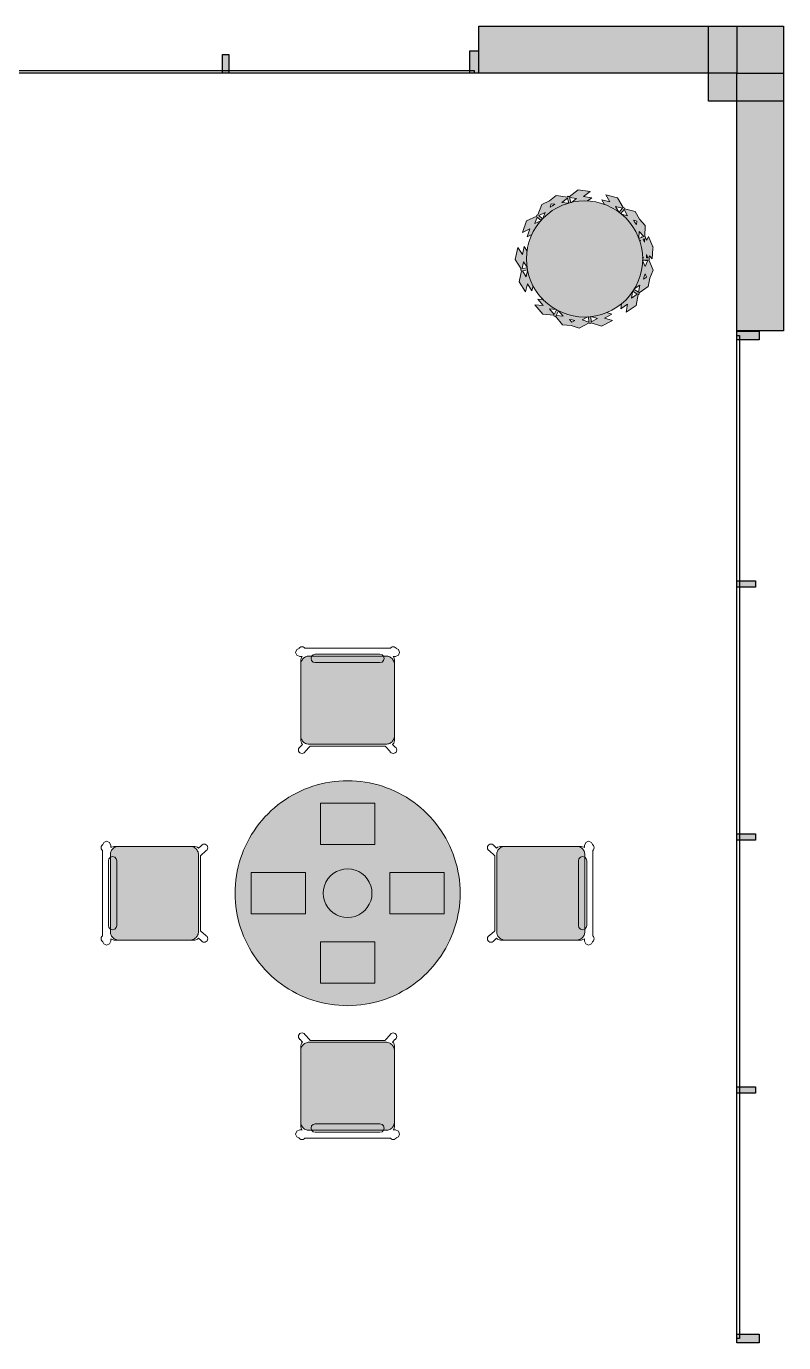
# Model space of a CAD drawing. Extents: x 2172.2 to 2210.6, y 415.3 to 458.1.
# Drawn here: x 2189.72 to 2193.76, y 446.82 to 453.84 of the extents above; entities that cross this region are included whole.
import ezdxf

# ---------------------------------------------------------------- set-up
doc = ezdxf.new("R2010")
doc.units = 0
for name, color, linetype, lineweight in [('AYAA_BR_CHAIRS', 7, 'CONTINUOUS', 18), ('AYAA_BR_COLUMNS', 8, 'CONTINUOUS', 30), ('AYAA_BR_FINE_DETAIL', 8, 'CONTINUOUS', 9), ('AYAA_BR_GLAZING', 4, 'CONTINUOUS', 13), ('AYAA_BR_PLANTS', 94, 'CONTINUOUS', 18), ('AYAA_BR_TABLES', 7, 'CONTINUOUS', 18), ('AYAA_BR_WALLS', 7, 'CONTINUOUS', 30)]:
    doc.layers.add(name, color=color, linetype=linetype, lineweight=lineweight)

# ---------------------------------------------------------------- blocks, each defined once
blk = doc.blocks.new('AYAA_BR_ARCHITECTURE')
at = {"layer": 'AYAA_BR_COLUMNS', "true_color": 0xc2b092}
blk.add_hatch(color=256, dxfattribs=at).paths.add_polyline_path([(3.361422, 19.841093), (3.761418, 19.841093), (3.761418, 19.441099), (3.36142, 19.441145)])
at = {"layer": 'AYAA_BR_WALLS', "true_color": 0xe4e1d8}
for points in [[(2.13642, 19.841097), (3.51142, 19.841097), (3.51142, 19.591097), (2.13642, 19.591097)], [(0.76942, 19.691095), (0.80342, 19.691095), (0.80342, 19.591097), (0.76942, 19.591097)], [(2.08842, 19.711096), (2.13442, 19.711096), (2.13442, 19.591097), (2.08842, 19.591097)], [(3.51142, 19.591097), (3.76142, 19.591097), (3.76142, 18.216097), (3.51142, 18.216097)], [(3.63142, 18.214096), (3.63142, 18.168097), (3.51142, 18.168097), (3.51142, 18.214096)], [(3.61142, 16.883097), (3.61142, 16.849096), (3.51142, 16.849096), (3.51142, 16.883097)], [(3.61142, 15.533096), (3.61142, 15.499096), (3.51142, 15.499096), (3.51142, 15.533096)], [(3.61142, 14.183096), (3.61142, 14.149096), (3.51142, 14.149096), (3.51142, 14.183096)], [(3.63142, 12.864096), (3.63142, 12.818096), (3.51142, 12.818096), (3.51142, 12.864096)]]:
    blk.add_hatch(color=256, dxfattribs=at).paths.add_polyline_path(points)
at = {"layer": 'AYAA_BR_COLUMNS', "linetype": 'CONTINUOUS', "lineweight": -2}
blk.add_lwpolyline([(3.361422, 19.841093), (3.761418, 19.841093), (3.761418, 19.441099), (3.36142, 19.441145)], close=True, dxfattribs=at)
at = {"layer": 'AYAA_BR_GLAZING', "linetype": 'CONTINUOUS', "lineweight": -2}
for points in [[(2.11142, 19.591097), (-3.23858, 19.591097), (-3.23858, 19.606096), (2.11142, 19.606096)], [(3.52642, 12.841096), (3.51142, 12.841096), (3.51142, 18.191095), (3.52642, 18.191095)]]:
    blk.add_lwpolyline(points, close=True, dxfattribs=at)
at = {"layer": 'AYAA_BR_WALLS', "linetype": 'CONTINUOUS', "lineweight": -2}
for points in [[(2.13642, 19.841097), (3.51142, 19.841097), (3.51142, 19.591097), (2.13642, 19.591097)], [(0.76942, 19.691095), (0.80342, 19.691095), (0.80342, 19.591097), (0.76942, 19.591097)], [(2.08842, 19.711096), (2.13442, 19.711096), (2.13442, 19.591097), (2.08842, 19.591097)], [(3.51142, 19.591097), (3.76142, 19.591097), (3.76142, 18.216097), (3.51142, 18.216097)], [(3.63142, 18.214096), (3.63142, 18.168097), (3.51142, 18.168097), (3.51142, 18.214096)], [(3.61142, 16.883097), (3.61142, 16.849096), (3.51142, 16.849096), (3.51142, 16.883097)], [(3.61142, 15.533096), (3.61142, 15.499096), (3.51142, 15.499096), (3.51142, 15.533096)], [(3.61142, 14.183096), (3.61142, 14.149096), (3.51142, 14.149096), (3.51142, 14.183096)], [(3.63142, 12.864096), (3.63142, 12.818096), (3.51142, 12.818096), (3.51142, 12.864096)]]:
    blk.add_lwpolyline(points, close=True, dxfattribs=at)
blk = doc.blocks.new('AYAA_BR_TABLE_ROUND')
at = {"true_color": 0xefe8d6}
blk.add_hatch(color=256, dxfattribs=at).paths.add_polyline_path([(-0.523498, -0.293173), (-0.534604, -0.272394), (-0.544886, -0.251196), (-0.554328, -0.22961), (-0.562915, -0.20767), (-0.570634, -0.18541), (-0.577473, -0.162864), (-0.583422, -0.140067), (-0.588471, -0.117054), (-0.592613, -0.093861), (-0.595841, -0.070522), (-0.59815, -0.047075), (-0.599537, -0.023556), (-0.6, 0), (-0.599537, 0.023556), (-0.59815, 0.047075), (-0.595841, 0.070522), (-0.592613, 0.093861), (-0.588471, 0.117054), (-0.583422, 0.140067), (-0.577473, 0.162864), (-0.570634, 0.18541), (-0.562915, 0.20767), (-0.554328, 0.22961), (-0.544886, 0.251196), (-0.534604, 0.272394), (-0.523498, 0.293173), (-0.511584, 0.313499), (-0.498882, 0.333342), (-0.48541, 0.352671), (-0.47119, 0.371456), (-0.456244, 0.389669), (-0.440594, 0.40728), (-0.424264, 0.424264), (-0.40728, 0.440594), (-0.389669, 0.456244), (-0.371456, 0.47119), (-0.352671, 0.48541), (-0.333342, 0.498882), (-0.313499, 0.511584), (-0.293173, 0.523498), (-0.272394, 0.534604), (-0.251196, 0.544886), (-0.22961, 0.554328), (-0.20767, 0.562915), (-0.18541, 0.570634), (-0.162864, 0.577473), (-0.140067, 0.583422), (-0.117054, 0.588471), (-0.093861, 0.592613), (-0.070522, 0.595841), (-0.047075, 0.59815), (-0.023556, 0.599537), (0, 0.6), (0.023556, 0.599537), (0.047075, 0.59815), (0.070522, 0.595841), (0.093861, 0.592613), (0.117054, 0.588471), (0.140067, 0.583422), (0.162864, 0.577473), (0.18541, 0.570634), (0.20767, 0.562915), (0.22961, 0.554328), (0.251196, 0.544886), (0.272394, 0.534604), (0.293173, 0.523498), (0.313499, 0.511584), (0.333342, 0.498882), (0.352671, 0.48541), (0.371456, 0.47119), (0.389669, 0.456244), (0.40728, 0.440594), (0.424264, 0.424264), (0.440594, 0.40728), (0.456244, 0.389669), (0.47119, 0.371456), (0.48541, 0.352671), (0.498882, 0.333342), (0.511584, 0.313499), (0.523498, 0.293173), (0.534604, 0.272394), (0.544886, 0.251196), (0.554328, 0.22961), (0.562915, 0.20767), (0.570634, 0.18541), (0.577473, 0.162864), (0.583422, 0.140067), (0.588471, 0.117054), (0.592613, 0.093861), (0.595841, 0.070522), (0.59815, 0.047075), (0.599537, 0.023556), (0.6, 0), (0.599537, -0.023556), (0.59815, -0.047075), (0.595841, -0.070522), (0.592613, -0.093861), (0.588471, -0.117054), (0.583422, -0.140067), (0.577473, -0.162864), (0.570634, -0.18541), (0.562915, -0.20767), (0.554328, -0.22961), (0.544886, -0.251196), (0.534604, -0.272394), (0.523498, -0.293173), (0.511584, -0.313499), (0.498882, -0.333342), (0.48541, -0.352671), (0.47119, -0.371456), (0.456244, -0.389669), (0.440594, -0.40728), (0.424264, -0.424264), (0.40728, -0.440594), (0.389669, -0.456244), (0.371456, -0.47119), (0.352671, -0.48541), (0.333342, -0.498882), (0.313499, -0.511584), (0.293173, -0.523498), (0.272394, -0.534604), (0.251196, -0.544886), (0.22961, -0.554328), (0.20767, -0.562915), (0.18541, -0.570634), (0.162864, -0.577473), (0.140067, -0.583422), (0.117054, -0.588471), (0.093861, -0.592613), (0.070522, -0.595841), (0.047075, -0.59815), (0.023556, -0.599537), (0, -0.6), (-0.023556, -0.599537), (-0.047075, -0.59815), (-0.070522, -0.595841), (-0.093861, -0.592613), (-0.117054, -0.588471), (-0.140067, -0.583422), (-0.162864, -0.577473), (-0.18541, -0.570634), (-0.20767, -0.562915), (-0.22961, -0.554328), (-0.251196, -0.544886), (-0.272394, -0.534604), (-0.293173, -0.523498), (-0.313499, -0.511584), (-0.333342, -0.498882), (-0.352671, -0.48541), (-0.371456, -0.47119), (-0.389669, -0.456244), (-0.40728, -0.440594), (-0.424264, -0.424264), (-0.440594, -0.40728), (-0.456244, -0.389669), (-0.47119, -0.371456), (-0.48541, -0.352671), (-0.498882, -0.333342), (-0.511584, -0.313499)])
at = {"color": 0, "linetype": 'CONTINUOUS', "lineweight": -2}
blk.add_lwpolyline([(-0.498882, -0.333342), (-0.511584, -0.313499), (-0.523498, -0.293173), (-0.534604, -0.272394), (-0.544886, -0.251196), (-0.554328, -0.22961), (-0.562915, -0.20767), (-0.570634, -0.18541), (-0.577473, -0.162864), (-0.583422, -0.140067), (-0.588471, -0.117054), (-0.592613, -0.093861), (-0.595841, -0.070522), (-0.59815, -0.047075), (-0.599537, -0.023556), (-0.6, 0), (-0.599537, 0.023556), (-0.59815, 0.047075), (-0.595841, 0.070522), (-0.592613, 0.093861), (-0.588471, 0.117054), (-0.583422, 0.140067), (-0.577473, 0.162864), (-0.570634, 0.18541), (-0.562915, 0.20767), (-0.554328, 0.22961), (-0.544886, 0.251196), (-0.534604, 0.272394), (-0.523498, 0.293173), (-0.511584, 0.313499), (-0.498882, 0.333342), (-0.48541, 0.352671), (-0.47119, 0.371456), (-0.456244, 0.389669), (-0.440594, 0.40728), (-0.424264, 0.424264), (-0.40728, 0.440594), (-0.389669, 0.456244), (-0.371456, 0.47119), (-0.352671, 0.48541), (-0.333342, 0.498882), (-0.313499, 0.511584), (-0.293173, 0.523498), (-0.272394, 0.534604), (-0.251196, 0.544886), (-0.22961, 0.554328), (-0.20767, 0.562915), (-0.18541, 0.570634), (-0.162864, 0.577473), (-0.140067, 0.583422), (-0.117054, 0.588471), (-0.093861, 0.592613), (-0.070522, 0.595841), (-0.047075, 0.59815), (-0.023556, 0.599537), (0, 0.6), (0.023556, 0.599537), (0.047075, 0.59815), (0.070522, 0.595841), (0.093861, 0.592613), (0.117054, 0.588471), (0.140067, 0.583422), (0.162864, 0.577473), (0.18541, 0.570634), (0.20767, 0.562915), (0.22961, 0.554328), (0.251196, 0.544886), (0.272394, 0.534604), (0.293173, 0.523498), (0.313499, 0.511584), (0.333342, 0.498882), (0.352671, 0.48541), (0.371456, 0.47119), (0.389669, 0.456244), (0.40728, 0.440594), (0.424264, 0.424264), (0.440594, 0.40728), (0.456244, 0.389669), (0.47119, 0.371456), (0.48541, 0.352671), (0.498882, 0.333342), (0.511584, 0.313499), (0.523498, 0.293173), (0.534604, 0.272394), (0.544886, 0.251196), (0.554328, 0.22961), (0.562915, 0.20767), (0.570634, 0.18541), (0.577473, 0.162864), (0.583422, 0.140067), (0.588471, 0.117054), (0.592613, 0.093861), (0.595841, 0.070522), (0.59815, 0.047075), (0.599537, 0.023556), (0.6, 0), (0.599537, -0.023556), (0.59815, -0.047075), (0.595841, -0.070522), (0.592613, -0.093861), (0.588471, -0.117054), (0.583422, -0.140067), (0.577473, -0.162864), (0.570634, -0.18541), (0.562915, -0.20767), (0.554328, -0.22961), (0.544886, -0.251196), (0.534604, -0.272394), (0.523498, -0.293173), (0.511584, -0.313499), (0.498882, -0.333342), (0.48541, -0.352671), (0.47119, -0.371456), (0.456244, -0.389669), (0.440594, -0.40728), (0.424264, -0.424264), (0.40728, -0.440594), (0.389669, -0.456244), (0.371456, -0.47119), (0.352671, -0.48541), (0.333342, -0.498882), (0.313499, -0.511584), (0.293173, -0.523498), (0.272394, -0.534604), (0.251196, -0.544886), (0.22961, -0.554328), (0.20767, -0.562915), (0.18541, -0.570634), (0.162864, -0.577473), (0.140067, -0.583422), (0.117054, -0.588471), (0.093861, -0.592613), (0.070522, -0.595841), (0.047075, -0.59815), (0.023556, -0.599537), (0, -0.6), (-0.023556, -0.599537), (-0.047075, -0.59815), (-0.070522, -0.595841), (-0.093861, -0.592613), (-0.117054, -0.588471), (-0.140067, -0.583422), (-0.162864, -0.577473), (-0.18541, -0.570634), (-0.20767, -0.562915), (-0.22961, -0.554328), (-0.251196, -0.544886), (-0.272394, -0.534604), (-0.293173, -0.523498), (-0.313499, -0.511584), (-0.333342, -0.498882), (-0.352671, -0.48541), (-0.371456, -0.47119), (-0.389669, -0.456244), (-0.40728, -0.440594), (-0.424264, -0.424264), (-0.440594, -0.40728), (-0.456244, -0.389669), (-0.47119, -0.371456), (-0.48541, -0.352671)], close=True, dxfattribs=at)
at = {"layer": 'AYAA_BR_FINE_DETAIL', "linetype": 'CONTINUOUS', "lineweight": -2}
for points in [[(-0.143999, 0.479733), (-0.143, 0.48), (0.143, 0.48), (0.143999, 0.479733), (0.144733, 0.478999), (0.145, 0.478), (0.145, 0.262), (0.144733, 0.261001), (0.143999, 0.260267), (0.143, 0.26), (-0.143, 0.26), (-0.143999, 0.260267), (-0.144733, 0.261001), (-0.145, 0.262), (-0.145, 0.478), (-0.144733, 0.478999)], [(-0.227, 0.11), (-0.226001, 0.109733), (-0.225267, 0.108999), (-0.225, 0.108), (-0.225, -0.108), (-0.225267, -0.108999), (-0.226001, -0.109733), (-0.227, -0.11), (-0.513, -0.11), (-0.513999, -0.109733), (-0.514733, -0.108999), (-0.515, -0.108), (-0.515, 0.108), (-0.514733, 0.108999), (-0.513999, 0.109733), (-0.513, 0.11)], [(-0.123637, 0.040172), (-0.115831, 0.059019), (-0.105172, 0.076412), (-0.091924, 0.091924), (-0.076412, 0.105172), (-0.059019, 0.115831), (-0.040172, 0.123637), (-0.020336, 0.128399), (0, 0.13), (0.020336, 0.128399), (0.040172, 0.123637), (0.059019, 0.115831), (0.076412, 0.105172), (0.091924, 0.091924), (0.105172, 0.076412), (0.115831, 0.059019), (0.123637, 0.040172), (0.128399, 0.020336), (0.13, 0), (0.128399, -0.020336), (0.123637, -0.040172), (0.115831, -0.059019), (0.105172, -0.076412), (0.091924, -0.091924), (0.076412, -0.105172), (0.059019, -0.115831), (0.040172, -0.123637), (0.020336, -0.128399), (0, -0.13), (-0.020336, -0.128399), (-0.040172, -0.123637), (-0.059019, -0.115831), (-0.076412, -0.105172), (-0.091924, -0.091924), (-0.105172, -0.076412), (-0.115831, -0.059019), (-0.123637, -0.040172), (-0.128399, -0.020336), (-0.13, 0), (-0.128399, 0.020336)], [(0.225, -0.108), (0.225, 0.108), (0.225267, 0.108999), (0.226001, 0.109733), (0.227, 0.11), (0.513, 0.11), (0.513999, 0.109733), (0.514733, 0.108999), (0.515, 0.108), (0.515, -0.108), (0.514733, -0.108999), (0.513999, -0.109733), (0.513, -0.11), (0.227, -0.11), (0.226001, -0.109733), (0.225267, -0.108999)], [(-0.143, -0.26), (0.143, -0.26), (0.143999, -0.260267), (0.144733, -0.261001), (0.145, -0.262), (0.145, -0.478), (0.144733, -0.478999), (0.143999, -0.479733), (0.143, -0.48), (-0.143, -0.48), (-0.143999, -0.479733), (-0.144733, -0.478999), (-0.145, -0.478), (-0.145, -0.262), (-0.144733, -0.261001), (-0.143999, -0.260267)]]:
    blk.add_lwpolyline(points, close=True, dxfattribs=at)
blk = doc.blocks.new('AYAA_BR_CHAIR_IVORY')
at = {"true_color": 0xeee6d3}
blk.add_hatch(color=256, dxfattribs=at).paths.add_polyline_path([(-0.247475, -0.204863), (-0.248872, -0.200013), (-0.249717, -0.195038), (-0.25, -0.19), (-0.25, 0.19), (-0.249717, 0.195038), (-0.248872, 0.200013), (-0.247475, 0.204863), (-0.245544, 0.209525), (-0.243103, 0.213941), (-0.240182, 0.218057), (-0.23682, 0.22182), (-0.233057, 0.225182), (-0.228941, 0.228103), (-0.224525, 0.230544), (-0.219863, 0.232475), (-0.215013, 0.233872), (-0.210038, 0.234717), (-0.205, 0.235), (0.205, 0.235), (0.210038, 0.234717), (0.215013, 0.233872), (0.219863, 0.232475), (0.224525, 0.230544), (0.228941, 0.228103), (0.233057, 0.225182), (0.23682, 0.22182), (0.240182, 0.218057), (0.243103, 0.213941), (0.245544, 0.209525), (0.247475, 0.204863), (0.248872, 0.200013), (0.249717, 0.195038), (0.25, 0.19), (0.25, -0.19), (0.249717, -0.195038), (0.248872, -0.200013), (0.247475, -0.204863), (0.245544, -0.209525), (0.243103, -0.213941), (0.240182, -0.218057), (0.23682, -0.22182), (0.233057, -0.225182), (0.228941, -0.228103), (0.224525, -0.230544), (0.219863, -0.232475), (0.215013, -0.233872), (0.210038, -0.234717), (0.205, -0.235), (-0.205, -0.235), (-0.210038, -0.234717), (-0.215013, -0.233872), (-0.219863, -0.232475), (-0.224525, -0.230544), (-0.228941, -0.228103), (-0.233057, -0.225182), (-0.23682, -0.22182), (-0.240182, -0.218057), (-0.243103, -0.213941), (-0.245544, -0.209525)])
at = {"color": 0, "linetype": 'CONTINUOUS', "lineweight": -2}
for points in [[(-0.255, -0.233), (-0.242972, -0.233), (-0.245992, -0.22998), (-0.25, -0.215), (-0.25, 0.215), (-0.245992, 0.22998), (-0.240149, 0.235823), (-0.252556, 0.249383), (-0.254118, 0.250179), (-0.258321, 0.254382), (-0.26102, 0.259679), (-0.26195, 0.26555), (-0.26102, 0.271421), (-0.258321, 0.276718), (-0.254118, 0.280921), (-0.248821, 0.28362), (-0.24295, 0.28455), (-0.237079, 0.28362), (-0.231782, 0.280921), (-0.227579, 0.276718), (-0.22608, 0.273776), (-0.20172, 0.24715), (-0.200943, 0.245), (0.200943, 0.245), (0.20172, 0.24715), (0.22608, 0.273776), (0.227579, 0.276718), (0.231782, 0.280921), (0.237079, 0.28362), (0.24295, 0.28455), (0.248821, 0.28362), (0.254118, 0.280921), (0.258321, 0.276718), (0.26102, 0.271421), (0.26195, 0.26555), (0.26102, 0.259679), (0.258321, 0.254382), (0.254118, 0.250179), (0.252556, 0.249383), (0.240149, 0.235823), (0.245992, 0.22998), (0.25, 0.215), (0.25, -0.215), (0.245992, -0.22998), (0.242972, -0.233), (0.255, -0.233), (0.270556, -0.239444), (0.277, -0.255), (0.270556, -0.270556), (0.259027, -0.275332), (0.258321, -0.276718), (0.254118, -0.280921), (0.248821, -0.28362), (0.24295, -0.28455), (0.237079, -0.28362), (0.231782, -0.280921), (0.227861, -0.277), (-0.227861, -0.277), (-0.231782, -0.280921), (-0.237079, -0.28362), (-0.24295, -0.28455), (-0.248821, -0.28362), (-0.254118, -0.280921), (-0.258321, -0.276718), (-0.259027, -0.275332), (-0.270556, -0.270556), (-0.277, -0.255), (-0.270556, -0.239444)], [(-0.247475, -0.204863), (-0.248872, -0.200013), (-0.249717, -0.195038), (-0.25, -0.19), (-0.25, 0.19), (-0.249717, 0.195038), (-0.248872, 0.200013), (-0.247475, 0.204863), (-0.245544, 0.209525), (-0.243103, 0.213941), (-0.240182, 0.218057), (-0.23682, 0.22182), (-0.233057, 0.225182), (-0.228941, 0.228103), (-0.224525, 0.230544), (-0.219863, 0.232475), (-0.215013, 0.233872), (-0.210038, 0.234717), (-0.205, 0.235), (0.205, 0.235), (0.210038, 0.234717), (0.215013, 0.233872), (0.219863, 0.232475), (0.224525, 0.230544), (0.228941, 0.228103), (0.233057, 0.225182), (0.23682, 0.22182), (0.240182, 0.218057), (0.243103, 0.213941), (0.245544, 0.209525), (0.247475, 0.204863), (0.248872, 0.200013), (0.249717, 0.195038), (0.25, 0.19), (0.25, -0.19), (0.249717, -0.195038), (0.248872, -0.200013), (0.247475, -0.204863), (0.245544, -0.209525), (0.243103, -0.213941), (0.240182, -0.218057), (0.23682, -0.22182), (0.233057, -0.225182), (0.228941, -0.228103), (0.224525, -0.230544), (0.219863, -0.232475), (0.215013, -0.233872), (0.210038, -0.234717), (0.205, -0.235), (-0.205, -0.235), (-0.210038, -0.234717), (-0.215013, -0.233872), (-0.219863, -0.232475), (-0.224525, -0.230544), (-0.228941, -0.228103), (-0.233057, -0.225182), (-0.23682, -0.22182), (-0.240182, -0.218057), (-0.243103, -0.213941), (-0.245544, -0.209525)], [(-0.183735, -0.203506), (-0.1725, -0.2005), (0.1725, -0.2005), (0.183735, -0.203506), (0.191994, -0.211765), (0.195, -0.223), (0.191994, -0.234235), (0.183735, -0.242494), (0.1725, -0.2455), (-0.1725, -0.2455), (-0.183735, -0.242494), (-0.191994, -0.234235), (-0.195, -0.223), (-0.191994, -0.211765)]]:
    blk.add_lwpolyline(points, close=True, dxfattribs=at)
blk = doc.blocks.new('AYAA_BR_CHAIR_OLIVE')
at = {"true_color": 0xd7dec3}
blk.add_hatch(color=256, dxfattribs=at).paths.add_polyline_path([(-0.247475, -0.204863), (-0.248872, -0.200013), (-0.249717, -0.195038), (-0.25, -0.19), (-0.25, 0.19), (-0.249717, 0.195038), (-0.248872, 0.200013), (-0.247475, 0.204863), (-0.245544, 0.209525), (-0.243103, 0.213941), (-0.240182, 0.218057), (-0.23682, 0.22182), (-0.233057, 0.225182), (-0.228941, 0.228103), (-0.224525, 0.230544), (-0.219863, 0.232475), (-0.215013, 0.233872), (-0.210038, 0.234717), (-0.205, 0.235), (0.205, 0.235), (0.210038, 0.234717), (0.215013, 0.233872), (0.219863, 0.232475), (0.224525, 0.230544), (0.228941, 0.228103), (0.233057, 0.225182), (0.23682, 0.22182), (0.240182, 0.218057), (0.243103, 0.213941), (0.245544, 0.209525), (0.247475, 0.204863), (0.248872, 0.200013), (0.249717, 0.195038), (0.25, 0.19), (0.25, -0.19), (0.249717, -0.195038), (0.248872, -0.200013), (0.247475, -0.204863), (0.245544, -0.209525), (0.243103, -0.213941), (0.240182, -0.218057), (0.23682, -0.22182), (0.233057, -0.225182), (0.228941, -0.228103), (0.224525, -0.230544), (0.219863, -0.232475), (0.215013, -0.233872), (0.210038, -0.234717), (0.205, -0.235), (-0.205, -0.235), (-0.210038, -0.234717), (-0.215013, -0.233872), (-0.219863, -0.232475), (-0.224525, -0.230544), (-0.228941, -0.228103), (-0.233057, -0.225182), (-0.23682, -0.22182), (-0.240182, -0.218057), (-0.243103, -0.213941), (-0.245544, -0.209525)])
at = {"color": 0, "linetype": 'CONTINUOUS', "lineweight": -2}
for points in [[(-0.255, -0.233), (-0.242972, -0.233), (-0.245992, -0.22998), (-0.25, -0.215), (-0.25, 0.215), (-0.245992, 0.22998), (-0.240149, 0.235823), (-0.252556, 0.249383), (-0.254118, 0.250179), (-0.258321, 0.254382), (-0.26102, 0.259679), (-0.26195, 0.26555), (-0.26102, 0.271421), (-0.258321, 0.276718), (-0.254118, 0.280921), (-0.248821, 0.28362), (-0.24295, 0.28455), (-0.237079, 0.28362), (-0.231782, 0.280921), (-0.227579, 0.276718), (-0.22608, 0.273776), (-0.20172, 0.24715), (-0.200943, 0.245), (0.200943, 0.245), (0.20172, 0.24715), (0.22608, 0.273776), (0.227579, 0.276718), (0.231782, 0.280921), (0.237079, 0.28362), (0.24295, 0.28455), (0.248821, 0.28362), (0.254118, 0.280921), (0.258321, 0.276718), (0.26102, 0.271421), (0.26195, 0.26555), (0.26102, 0.259679), (0.258321, 0.254382), (0.254118, 0.250179), (0.252556, 0.249383), (0.240149, 0.235823), (0.245992, 0.22998), (0.25, 0.215), (0.25, -0.215), (0.245992, -0.22998), (0.242972, -0.233), (0.255, -0.233), (0.270556, -0.239444), (0.277, -0.255), (0.270556, -0.270556), (0.259027, -0.275332), (0.258321, -0.276718), (0.254118, -0.280921), (0.248821, -0.28362), (0.24295, -0.28455), (0.237079, -0.28362), (0.231782, -0.280921), (0.227861, -0.277), (-0.227861, -0.277), (-0.231782, -0.280921), (-0.237079, -0.28362), (-0.24295, -0.28455), (-0.248821, -0.28362), (-0.254118, -0.280921), (-0.258321, -0.276718), (-0.259027, -0.275332), (-0.270556, -0.270556), (-0.277, -0.255), (-0.270556, -0.239444)], [(-0.247475, -0.204863), (-0.248872, -0.200013), (-0.249717, -0.195038), (-0.25, -0.19), (-0.25, 0.19), (-0.249717, 0.195038), (-0.248872, 0.200013), (-0.247475, 0.204863), (-0.245544, 0.209525), (-0.243103, 0.213941), (-0.240182, 0.218057), (-0.23682, 0.22182), (-0.233057, 0.225182), (-0.228941, 0.228103), (-0.224525, 0.230544), (-0.219863, 0.232475), (-0.215013, 0.233872), (-0.210038, 0.234717), (-0.205, 0.235), (0.205, 0.235), (0.210038, 0.234717), (0.215013, 0.233872), (0.219863, 0.232475), (0.224525, 0.230544), (0.228941, 0.228103), (0.233057, 0.225182), (0.23682, 0.22182), (0.240182, 0.218057), (0.243103, 0.213941), (0.245544, 0.209525), (0.247475, 0.204863), (0.248872, 0.200013), (0.249717, 0.195038), (0.25, 0.19), (0.25, -0.19), (0.249717, -0.195038), (0.248872, -0.200013), (0.247475, -0.204863), (0.245544, -0.209525), (0.243103, -0.213941), (0.240182, -0.218057), (0.23682, -0.22182), (0.233057, -0.225182), (0.228941, -0.228103), (0.224525, -0.230544), (0.219863, -0.232475), (0.215013, -0.233872), (0.210038, -0.234717), (0.205, -0.235), (-0.205, -0.235), (-0.210038, -0.234717), (-0.215013, -0.233872), (-0.219863, -0.232475), (-0.224525, -0.230544), (-0.228941, -0.228103), (-0.233057, -0.225182), (-0.23682, -0.22182), (-0.240182, -0.218057), (-0.243103, -0.213941), (-0.245544, -0.209525)], [(-0.183735, -0.203506), (-0.1725, -0.2005), (0.1725, -0.2005), (0.183735, -0.203506), (0.191994, -0.211765), (0.195, -0.223), (0.191994, -0.234235), (0.183735, -0.242494), (0.1725, -0.2455), (-0.1725, -0.2455), (-0.183735, -0.242494), (-0.191994, -0.234235), (-0.195, -0.223), (-0.191994, -0.211765)]]:
    blk.add_lwpolyline(points, close=True, dxfattribs=at)
blk = doc.blocks.new('AYAA_BR_PLANTER')
at = {"true_color": 0xccdab5}
h = blk.add_hatch(color=256, dxfattribs=at)
h.paths.add_polyline_path([(-0.314582, -0.176177), (-0.34944, -0.121314), (-0.336246, -0.063287), (-0.338237, -0.062792), (-0.340588, -0.058893), (-0.339683, -0.054431), (-0.337973, -0.053296), (-0.369886, -0.003068), (-0.355475, 0.060314), (-0.331772, 0.023007), (-0.321972, 0.066107), (-0.30676, 0.042164), (-0.304043, 0.060478), (-0.296652, 0.089988), (-0.286403, 0.118632), (-0.280823, 0.13043), (-0.30658, 0.118511), (-0.291515, 0.160064), (-0.331628, 0.141502), (-0.309474, 0.20261), (-0.255468, 0.227602), (-0.256292, 0.22948), (-0.254641, 0.233723), (-0.250554, 0.235732), (-0.248612, 0.235071), (-0.22833, 0.291016), (-0.18698, 0.310151), (-0.150749, 0.337787), (-0.091788, 0.329601), (-0.091462, 0.331547), (-0.087769, 0.334189), (-0.083255, 0.333702), (-0.082014, 0.332167), (-0.034685, 0.368269), (0.029698, 0.35933), (-0.005446, 0.332524), (0.038334, 0.326445), (0.015759, 0.309226), (0.030385, 0.308507), (0.060478, 0.304043), (0.089988, 0.296652), (0.105943, 0.290943), (0.091863, 0.31559), (0.134551, 0.304134), (0.112627, 0.342513), (0.175406, 0.325665), (0.204933, 0.273978), (0.206673, 0.274908), (0.21102, 0.273598), (0.213392, 0.269726), (0.212934, 0.267806), (0.270427, 0.252378), (0.293029, 0.212813), (0.32366, 0.17908), (0.320546, 0.119665), (0.322646, 0.119524), (0.325649, 0.11609), (0.325495, 0.111531), (0.323958, 0.110094), (0.332125, 0.1011), (0.34, 0.12), (0.361231, 0.069046), (0.363954, 0.066047), (0.363789, 0.062905), (0.365, 0.06), (0.363441, 0.056259), (0.360553, 0.001136), (0.346789, 0.016294), (0.342105, 0.005053), (0.343905, 0.004243), (0.345522, 0), (0.343905, -0.004243), (0.342105, -0.005053), (0.365, -0.06), (0.347475, -0.102059), (0.339471, -0.146917), (0.290523, -0.180738), (0.291693, -0.182487), (0.290809, -0.186962), (0.287104, -0.189624), (0.285028, -0.189285), (0.274576, -0.247856), (0.2211, -0.284806), (0.228864, -0.241294), (0.192501, -0.26642), (0.1974, -0.238964), (0.196662, -0.239633), (0.172227, -0.257756), (0.146133, -0.273396), (0.119186, -0.286141), (0.145726, -0.294619), (0.106529, -0.315045), (0.148633, -0.328494), (0.09099, -0.358533), (0.034315, -0.34043), (0.033645, -0.342424), (0.029562, -0.344457), (0.025191, -0.34315), (0.024191, -0.341299), (-0.02857, -0.368794), (-0.071975, -0.354929), (-0.117352, -0.35079), (-0.155242, -0.304904), (-0.15685, -0.306178), (-0.161374, -0.305659), (-0.164354, -0.302216), (-0.164209, -0.30017), (-0.223471, -0.294764), (-0.264858, -0.244643), (-0.220841, -0.248658), (-0.248984, -0.214576), (-0.22109, -0.217121), (-0.239633, -0.196662), (-0.257756, -0.172227), (-0.273396, -0.146133), (-0.274861, -0.143036), (-0.281079, -0.170384), (-0.304783, -0.133077)])
h.paths.add_polyline_path([(0.32938, 0.006), (0.3375, 0.006), (0.330287, 0.023311)], flags=0)
h.paths.add_polyline_path([(0.32464, -0.006), (0.309705, -0.006), (0.309578, -0.008587), (0.323, -0.0408), (0.3375, -0.006), (0.328751, -0.006), (0.328527, -0.010281)], flags=0)
h.paths.add_polyline_path([(0.33044, -0.097057), (0.323, -0.0792), (0.317182, -0.093164), (0.314525, -0.108055)], flags=0)
h.paths.add_polyline_path([(0.319918, 0.107677), (0.31227, 0.104951), (0.318937, 0.088952)], flags=0)
h.paths.add_polyline_path([(0.307649, 0.116043), (0.315889, 0.11898), (0.290546, 0.146891), (0.288725, 0.112142), (0.289628, 0.109619), (0.303776, 0.114662), (0.306, 0.12)], flags=0)
h.paths.add_polyline_path([(0.309578, 0.008587), (0.309705, 0.006), (0.313744, 0.006), (0.310149, 0.009959)], flags=0)
h.paths.add_polyline_path([(0.295485, 0.094765), (0.297542, 0.099701), (0.293671, 0.098321), (0.29459, 0.095751)], flags=0)
h.paths.add_polyline_path([(0.264914, -0.160285), (0.263661, -0.162376), (0.287137, -0.177468), (0.293759, -0.140353)], flags=0)
h.paths.add_polyline_path([(0.249631, -0.208993), (0.280647, -0.187562), (0.257445, -0.172646), (0.255695, -0.175005)], flags=0)
h.paths.add_polyline_path([(0.267482, 0.194261), (0.277651, 0.183062), (0.278664, 0.20238), (0.259979, 0.207395)], flags=0)
h.paths.add_polyline_path([(0.229573, 0.230846), (0.210872, 0.263581), (0.193952, 0.241643), (0.196566, 0.239704)], flags=0)
h.paths.add_polyline_path([(0.18234, 0.250255), (0.184312, 0.248793), (0.20137, 0.27091), (0.164959, 0.280681)], flags=0)
h.paths.add_polyline_path([(0.06827, -0.318328), (0.035259, -0.307784), (0.032472, -0.308197), (0.034836, -0.335751)], flags=0)
h.paths.add_polyline_path([(-0.013033, -0.325306), (0.02288, -0.336777), (0.020496, -0.308993), (0.018039, -0.309114)], flags=0)
h.paths.add_polyline_path([(-0.072835, 0.300948), (-0.070392, 0.30156), (-0.042586, 0.322769), (-0.079928, 0.327954)], flags=0)
h.paths.add_polyline_path([(-0.0657, -0.323987), (-0.080764, -0.322613), (-0.068447, -0.33753), (-0.051291, -0.328589)], flags=0)
h.paths.add_polyline_path([(-0.091535, 0.324905), (-0.12151, 0.302042), (-0.087386, 0.297304), (-0.084477, 0.298032)], flags=0)
h.paths.add_polyline_path([(-0.139269, -0.276642), (-0.152266, -0.301259), (-0.114722, -0.304684), (-0.136985, -0.277723)], flags=0)
h.paths.add_polyline_path([(-0.152218, -0.269749), (-0.186882, -0.266587), (-0.162878, -0.295657), (-0.149925, -0.271123)], flags=0)
h.paths.add_polyline_path([(-0.170679, 0.283112), (-0.15865, 0.292287), (-0.177811, 0.294948), (-0.184405, 0.276761)], flags=0)
h.paths.add_polyline_path([(-0.244585, 0.232638), (-0.224083, 0.213819), (-0.222168, 0.215932), (-0.210371, 0.24847)], flags=0)
h.paths.add_polyline_path([(-0.232141, 0.204928), (-0.252699, 0.223798), (-0.265549, 0.188355), (-0.23388, 0.20301)], flags=0)
h.paths.add_polyline_path([(-0.303717, -0.061779), (-0.304043, -0.060478), (-0.304306, -0.058708), (-0.331542, -0.063418), (-0.311325, -0.095238)], flags=0)
h.paths.add_polyline_path([(-0.306067, -0.046834), (-0.306424, -0.044428), (-0.325228, -0.014831), (-0.333587, -0.051593)], flags=0)
at = {"color": 0, "linetype": 'CONTINUOUS', "lineweight": -2}
for points in [[(-0.314582, -0.176177), (-0.34944, -0.121314), (-0.336246, -0.063287), (-0.338237, -0.062792), (-0.340588, -0.058893), (-0.339683, -0.054431), (-0.337973, -0.053296), (-0.369886, -0.003068), (-0.355475, 0.060314), (-0.331772, 0.023007), (-0.321972, 0.066107), (-0.30676, 0.042164), (-0.304043, 0.060478), (-0.296652, 0.089988), (-0.286403, 0.118632), (-0.280823, 0.13043), (-0.30658, 0.118511), (-0.291515, 0.160064), (-0.331628, 0.141502), (-0.309474, 0.20261), (-0.255468, 0.227602), (-0.256292, 0.22948), (-0.254641, 0.233723), (-0.250554, 0.235732), (-0.248612, 0.235071), (-0.22833, 0.291016), (-0.18698, 0.310151), (-0.150749, 0.337787), (-0.091788, 0.329601), (-0.091462, 0.331547), (-0.087769, 0.334189), (-0.083255, 0.333702), (-0.082014, 0.332167), (-0.034685, 0.368269), (0.029698, 0.35933), (-0.005446, 0.332524), (0.038334, 0.326445), (0.015759, 0.309226), (0.030385, 0.308507), (0.060478, 0.304043), (0.089988, 0.296652), (0.105943, 0.290943), (0.091863, 0.31559), (0.134551, 0.304134), (0.112627, 0.342513), (0.175406, 0.325665), (0.204933, 0.273978), (0.206673, 0.274908), (0.21102, 0.273598), (0.213392, 0.269726), (0.212934, 0.267806), (0.270427, 0.252378), (0.293029, 0.212813), (0.32366, 0.17908), (0.320546, 0.119665), (0.322646, 0.119524), (0.325649, 0.11609), (0.325495, 0.111531), (0.323958, 0.110094), (0.332125, 0.1011), (0.34, 0.12), (0.361231, 0.069046), (0.363954, 0.066047), (0.363789, 0.062905), (0.365, 0.06), (0.363441, 0.056259), (0.360553, 0.001136), (0.346789, 0.016294), (0.342105, 0.005053), (0.343905, 0.004243), (0.345522, 0), (0.343905, -0.004243), (0.342105, -0.005053), (0.365, -0.06), (0.347475, -0.102059), (0.339471, -0.146917), (0.290523, -0.180738), (0.291693, -0.182487), (0.290809, -0.186962), (0.287104, -0.189624), (0.285028, -0.189285), (0.274576, -0.247856), (0.2211, -0.284806), (0.228864, -0.241294), (0.192501, -0.26642), (0.1974, -0.238964), (0.196662, -0.239633), (0.172227, -0.257756), (0.146133, -0.273396), (0.119186, -0.286141), (0.145726, -0.294619), (0.106529, -0.315045), (0.148633, -0.328494), (0.09099, -0.358533), (0.034315, -0.34043), (0.033645, -0.342424), (0.029562, -0.344457), (0.025191, -0.34315), (0.024191, -0.341299), (-0.02857, -0.368794), (-0.071975, -0.354929), (-0.117352, -0.35079), (-0.155242, -0.304904), (-0.15685, -0.306178), (-0.161374, -0.305659), (-0.164354, -0.302216), (-0.164209, -0.30017), (-0.223471, -0.294764), (-0.264858, -0.244643), (-0.220841, -0.248658), (-0.248984, -0.214576), (-0.22109, -0.217121), (-0.239633, -0.196662), (-0.257756, -0.172227), (-0.273396, -0.146133), (-0.274861, -0.143036), (-0.281079, -0.170384), (-0.304783, -0.133077)], [(-0.304043, 0.060478), (-0.296652, 0.089988), (-0.286403, 0.118632), (-0.273396, 0.146133), (-0.257756, 0.172227), (-0.239633, 0.196662), (-0.219203, 0.219203), (-0.196662, 0.239633), (-0.172227, 0.257756), (-0.146133, 0.273396), (-0.118632, 0.286403), (-0.089988, 0.296652), (-0.060478, 0.304043), (-0.030385, 0.308507), (0, 0.31), (0.030385, 0.308507), (0.060478, 0.304043), (0.089988, 0.296652), (0.118632, 0.286403), (0.146133, 0.273396), (0.172227, 0.257756), (0.196662, 0.239633), (0.219203, 0.219203), (0.239633, 0.196662), (0.257756, 0.172227), (0.273396, 0.146133), (0.286403, 0.118632), (0.296652, 0.089988), (0.304043, 0.060478), (0.308507, 0.030385), (0.31, 0), (0.308507, -0.030385), (0.304043, -0.060478), (0.296652, -0.089988), (0.286403, -0.118632), (0.273396, -0.146133), (0.257756, -0.172227), (0.239633, -0.196662), (0.219203, -0.219203), (0.196662, -0.239633), (0.172227, -0.257756), (0.146133, -0.273396), (0.118632, -0.286403), (0.089988, -0.296652), (0.060478, -0.304043), (0.030385, -0.308507), (0, -0.31), (-0.030385, -0.308507), (-0.060478, -0.304043), (-0.089988, -0.296652), (-0.118632, -0.286403), (-0.146133, -0.273396), (-0.172227, -0.257756), (-0.196662, -0.239633), (-0.219203, -0.219203), (-0.239633, -0.196662), (-0.257756, -0.172227), (-0.273396, -0.146133), (-0.286403, -0.118632), (-0.296652, -0.089988), (-0.304043, -0.060478), (-0.308507, -0.030385), (-0.31, 0), (-0.308507, 0.030385)], [(-0.170679, 0.283112), (-0.15865, 0.292287), (-0.177811, 0.294948), (-0.184405, 0.276761)], [(-0.091535, 0.324905), (-0.12151, 0.302042), (-0.087386, 0.297304), (-0.084477, 0.298032)], [(-0.072835, 0.300948), (-0.070392, 0.30156), (-0.042586, 0.322769), (-0.079928, 0.327954)], [(-0.232141, 0.204928), (-0.252699, 0.223798), (-0.265549, 0.188355), (-0.23388, 0.20301)], [(-0.244585, 0.232638), (-0.224083, 0.213819), (-0.222168, 0.215932), (-0.210371, 0.24847)], [(0.18234, 0.250255), (0.184312, 0.248793), (0.20137, 0.27091), (0.164959, 0.280681)], [(0.229573, 0.230846), (0.210872, 0.263581), (0.193952, 0.241643), (0.196566, 0.239704)], [(0.267482, 0.194261), (0.277651, 0.183062), (0.278664, 0.20238), (0.259979, 0.207395)], [(0.307649, 0.116043), (0.315889, 0.11898), (0.290546, 0.146891), (0.288725, 0.112142), (0.289628, 0.109619), (0.303776, 0.114662), (0.306, 0.12)], [(0.295485, 0.094765), (0.297542, 0.099701), (0.293671, 0.098321), (0.29459, 0.095751)], [(0.319918, 0.107677), (0.31227, 0.104951), (0.318937, 0.088952)], [(0.309578, 0.008587), (0.309705, 0.006), (0.313744, 0.006), (0.310149, 0.009959)], [(0.32938, 0.006), (0.3375, 0.006), (0.330287, 0.023311)], [(-0.306067, -0.046834), (-0.306424, -0.044428), (-0.325228, -0.014831), (-0.333587, -0.051593)], [(-0.303717, -0.061779), (-0.304043, -0.060478), (-0.304306, -0.058708), (-0.331542, -0.063418), (-0.311325, -0.095238)], [(0.32464, -0.006), (0.309705, -0.006), (0.309578, -0.008587), (0.323, -0.0408), (0.3375, -0.006), (0.328751, -0.006), (0.328527, -0.010281)], [(0.264914, -0.160285), (0.263661, -0.162376), (0.287137, -0.177468), (0.293759, -0.140353)], [(0.33044, -0.097057), (0.323, -0.0792), (0.317182, -0.093164), (0.314525, -0.108055)], [(0.249631, -0.208993), (0.280647, -0.187562), (0.257445, -0.172646), (0.255695, -0.175005)], [(-0.152218, -0.269749), (-0.186882, -0.266587), (-0.162878, -0.295657), (-0.149925, -0.271123)], [(-0.139269, -0.276642), (-0.152266, -0.301259), (-0.114722, -0.304684), (-0.136985, -0.277723)], [(-0.0657, -0.323987), (-0.080764, -0.322613), (-0.068447, -0.33753), (-0.051291, -0.328589)], [(-0.013033, -0.325306), (0.02288, -0.336777), (0.020496, -0.308993), (0.018039, -0.309114)], [(0.06827, -0.318328), (0.035259, -0.307784), (0.032472, -0.308197), (0.034836, -0.335751)]]:
    blk.add_lwpolyline(points, close=True, dxfattribs=at)

msp = doc.modelspace()

# ---------------------------------------------------------------- block references
at = {"layer": 'AYAA_BR_CHAIRS', "linetype": 'CONTINUOUS'}
for name, p, rotation in [('AYAA_BR_CHAIR_IVORY', (2191.4364, 450.2461), -179.99999499104388), ('AYAA_BR_CHAIR_OLIVE', (2190.4064, 449.2161), -90.00000250447806), ('AYAA_BR_CHAIR_IVORY', (2192.4664, 449.2161), 90.00000250447806)]:
    msp.add_blockref(name, p, dxfattribs=dict(at, rotation=rotation))
msp.add_blockref('AYAA_BR_CHAIR_IVORY', (2191.4364, 448.1861), dxfattribs=at)
at = {"layer": 'AYAA_BR_PLANTS', "linetype": 'CONTINUOUS'}
msp.add_blockref('AYAA_BR_PLANTER', (2192.7, 452.6), dxfattribs=at)
at = {"layer": 'AYAA_BR_TABLES', "linetype": 'CONTINUOUS'}
msp.add_blockref('AYAA_BR_TABLE_ROUND', (2191.4364, 449.2161), dxfattribs=at)
at = {"layer": 'AYAA_BR_WALLS'}
msp.add_blockref('AYAA_BR_ARCHITECTURE', (2190, 434), dxfattribs=at)

doc.saveas('drawing.dxf')
